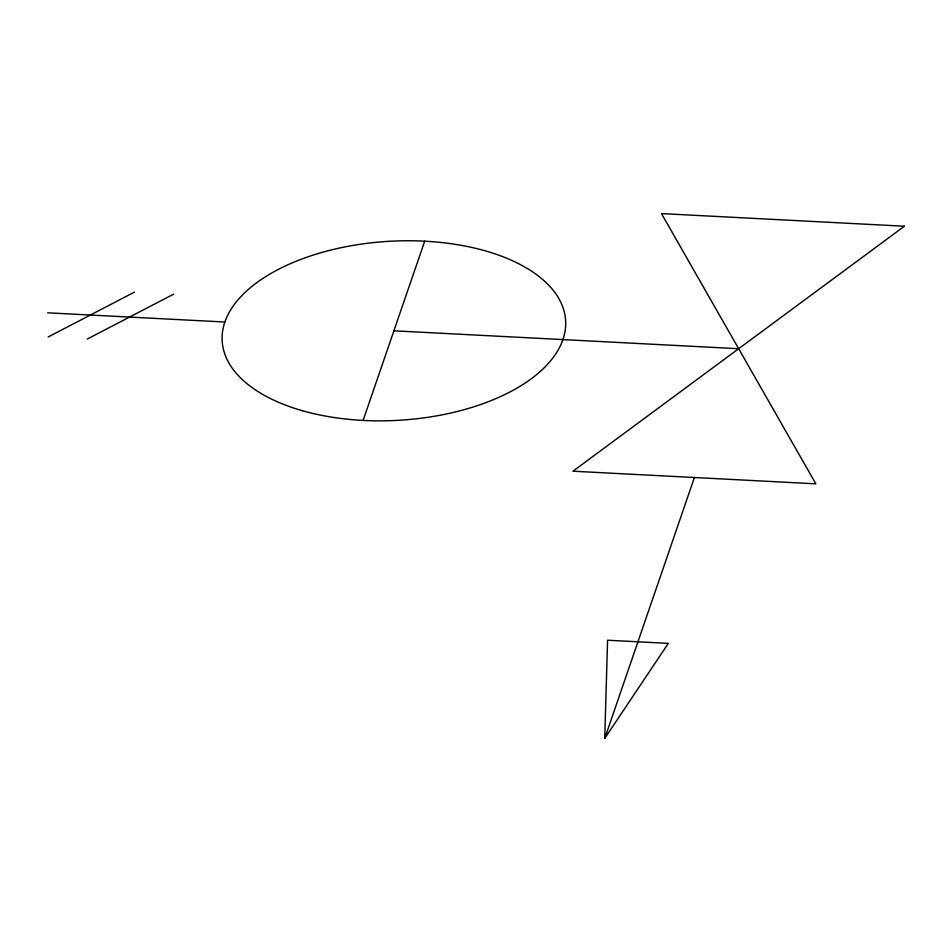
<?xml version="1.0" encoding="UTF-8"?>
<svg xmlns="http://www.w3.org/2000/svg" width="952" height="952" viewBox="0 0 952 952"><rect width="100%" height="100%" fill="white"/><g stroke="black" fill="none" stroke-linecap="round" stroke-linejoin="round"><path stroke-width="1.43" d="M604.746 738.407L607.578 640.22L668.316 643.373L604.746 738.407L694.401 477.523M363.105 420.415L424.699 241.189M48.159 336.972L134.47 292.121M87.334 339.007L173.645 294.156M47.6 312.815L224.886 322.026M393.902 330.808L738.669 348.718M904.4 226.219L572.949 471.204L815.864 483.83L661.473 213.593L904.4 226.219M302.498 410.74A172.014 89.619 -3.4 0 0 565.583 326.738A172.014 89.619 -3.4 0 0 313.636 254.934A172.014 89.619 -3.4 0 0 302.498 410.74"/></g></svg>
